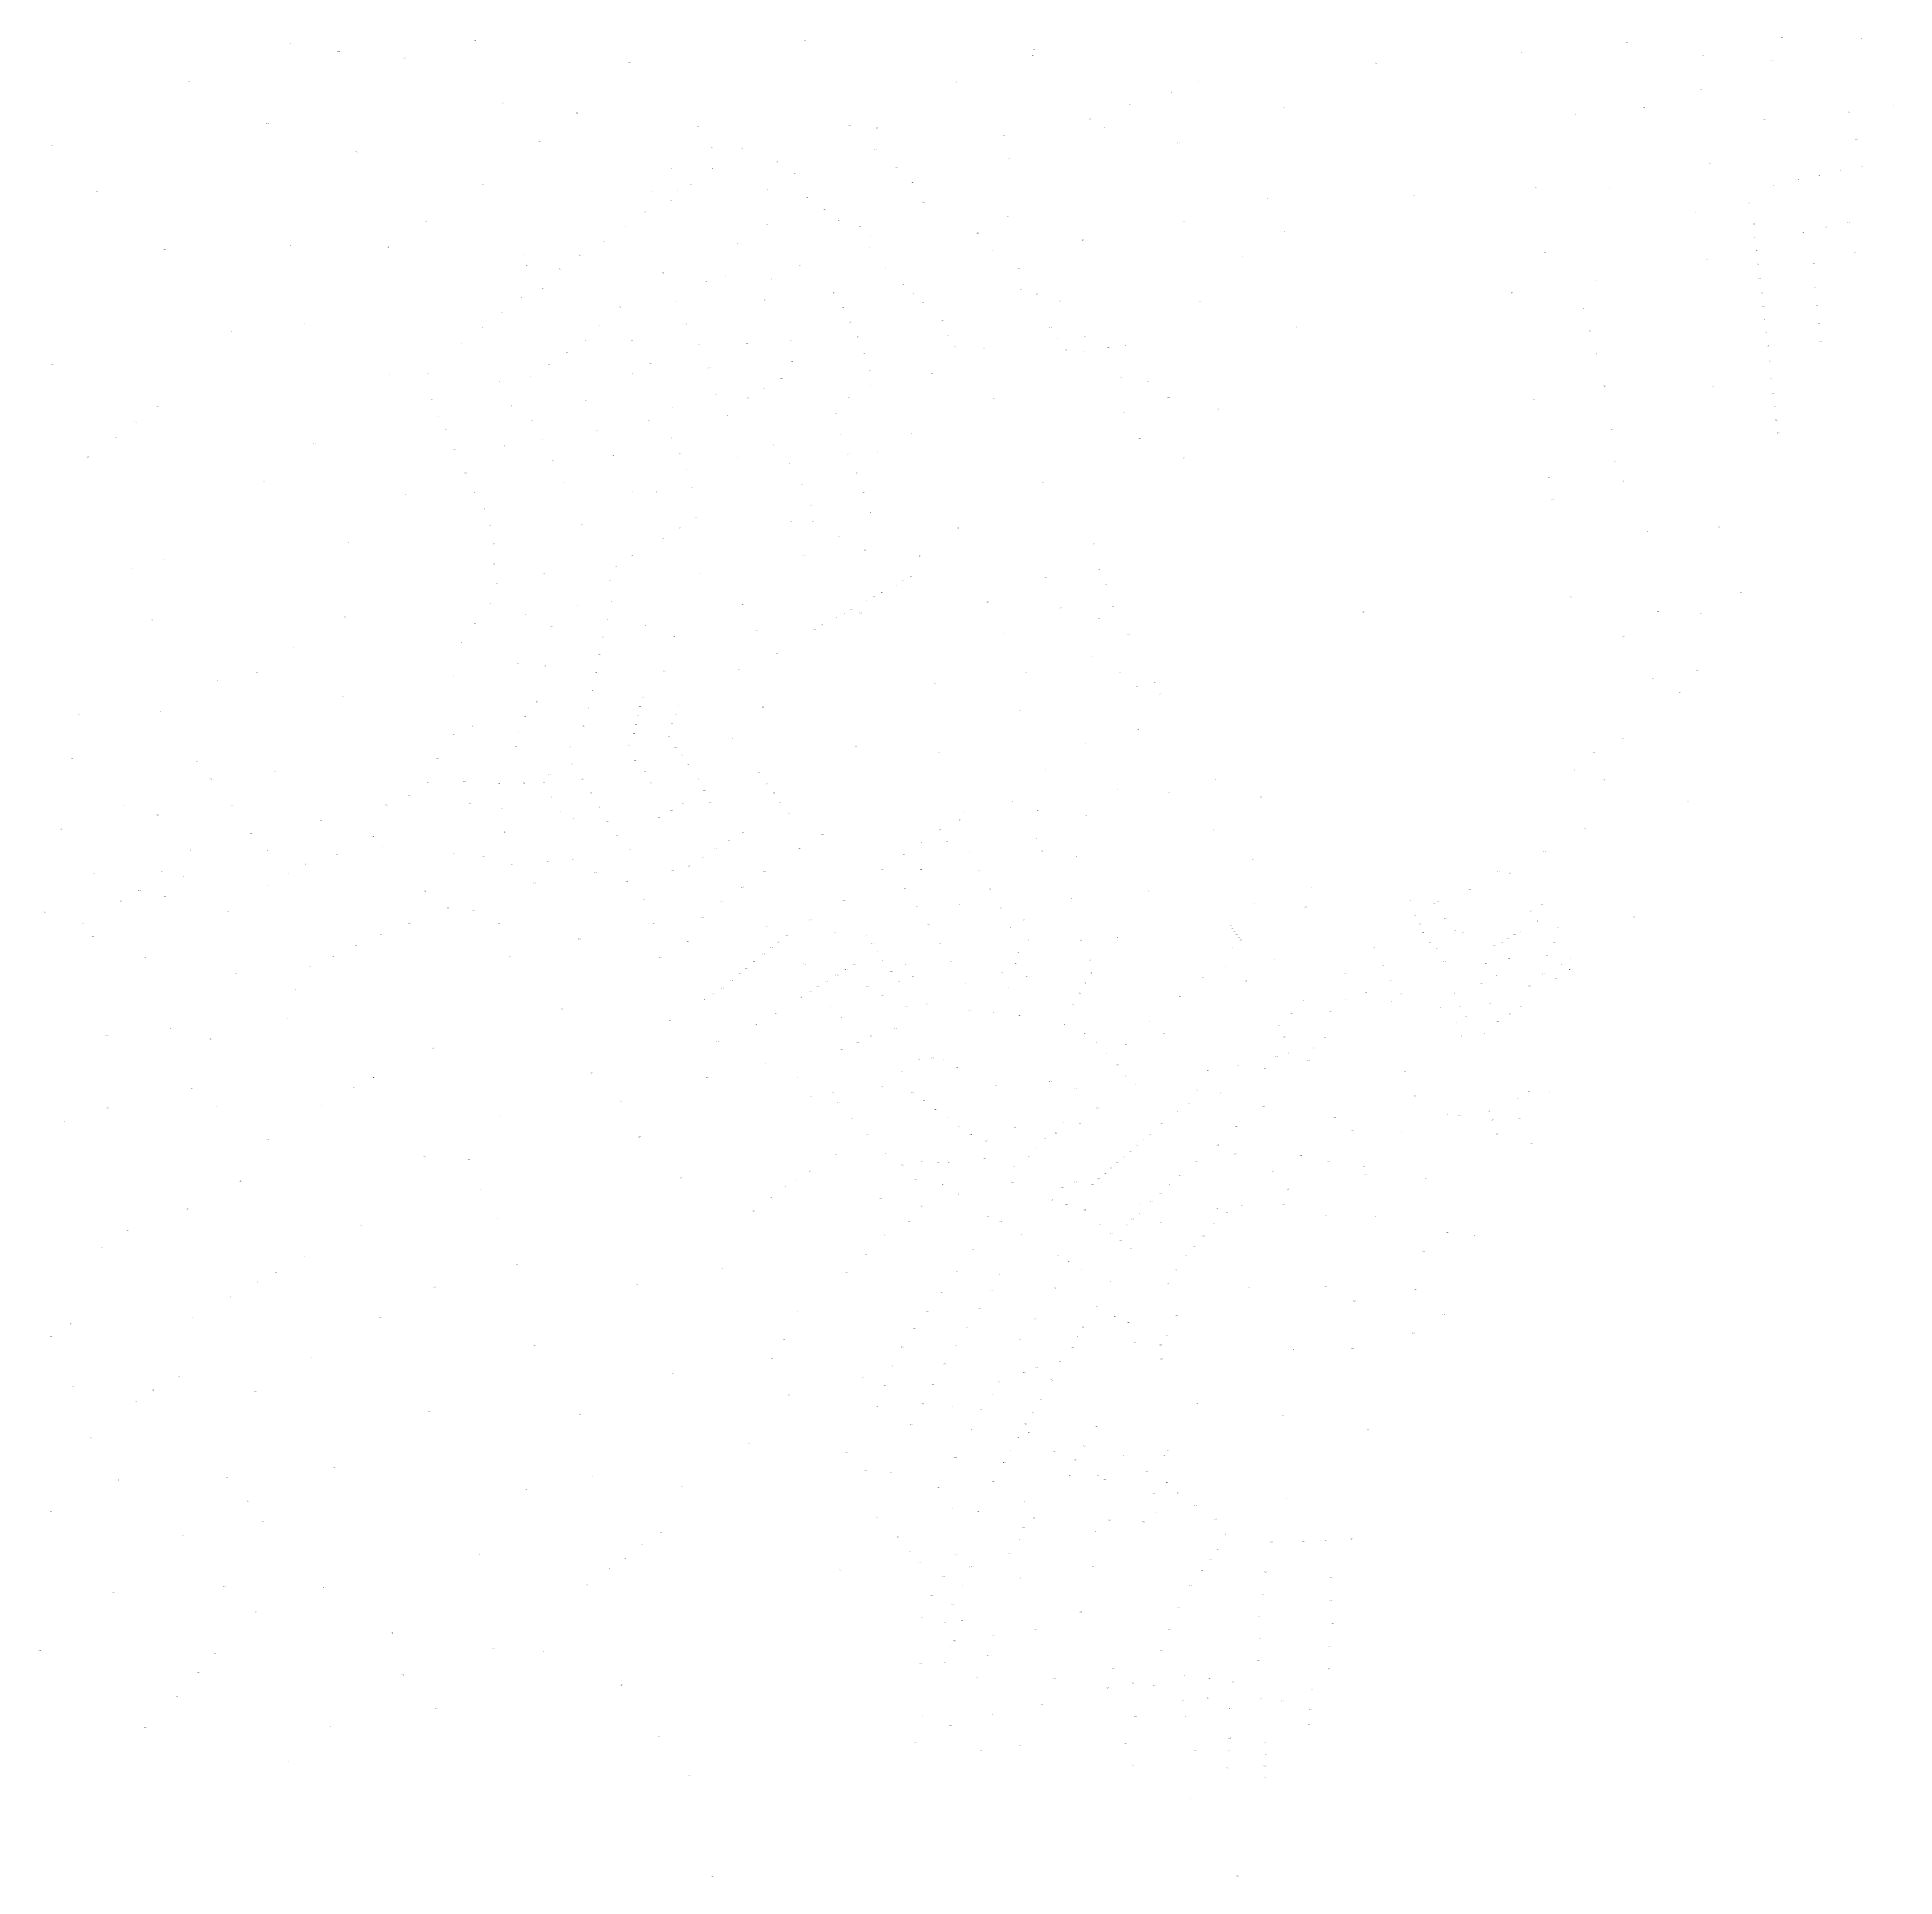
# Model space of a CAD drawing. Extents: x 212852 to 217021, y 173663 to 176722.
# Drawn here: x 214938 to 216470, y 173663 to 175179 of the extents above; entities that cross this region are included whole.
import ezdxf
from ezdxf.enums import TextEntityAlignment as Align

# ---------------------------------------------------------------- set-up
doc = ezdxf.new("R2010")
doc.units = 0
doc.header["$MEASUREMENT"] = 0
doc.layers.add('ADN', color=253, linetype='CONTINUOUS')

msp = doc.modelspace()

# ---------------------------------------------------------------- texts
at = {"layer": 'ADN'}
for s, p in [('580A', (216377, 175179)), ('588', (216442.9, 175178.3)), ('213B', (215147.1, 175174)), ('215/2B', (215186.7, 175167.6)), ('232H', (215299.7, 175176.6)), ('91T', (215571.3, 175176.4)), ('4078F', (215759.2, 175164)), ('4078E', (215760.4, 175169.3)), ('728A', (216162, 175166.4)), ('578A', (216249.2, 175174.7)), ('579B', (216311.9, 175164.1)), ('228A', (215241.5, 175162.1)), ('235H', (215426.9, 175158.4)), ('750C', (216042.3, 175158)), ('579A', (216369.2, 175159.7)), ('212', (215063.5, 175142.5)), ('33F', (215696.4, 175142.3)), ('2C', (215873.7, 175133.5)), ('4A', (215896.1, 175142.4)), ('596E', (216310.6, 175136.2)), ('232K', (215322.7, 175125)), ('237B', (215383.5, 175116.7)), ('4078B', (215839.2, 175124.2)), ('757B', (215966.7, 175120.8)), ('578B', (216263.6, 175121.2)), ('591N', (216433, 175117.6)), ('591K', (216469.4, 175122.9)), ('229/2A', (215128, 175108.1)), ('235K', (215483.2, 175105.5)), ('80M3', (215608.3, 175106.6)), ('80N3', (215631, 175104.3)), ('4078K', (215806.4, 175111.7)), ('4078H', (215818.5, 175104.5)), ('724B', (216206.2, 175115.2)), ('591M', (216362.6, 175111.6)), ('267E', (214950.8, 175089.9)), ('241B', (215352.8, 175093)), ('40G', (215495.1, 175088.4)), ('40L', (215519.9, 175087.6)), ('80G3', (215629.5, 175086.5)), ('4078N', (215735.4, 175097.9)), ('4078G', (215879.5, 175092)), ('591G', (216438.6, 175094.9)), ('231A', (215201.9, 175084.5)), ('40E', (215461.4, 175071)), ('40N', (215495.7, 175070.8)), ('80V3', (215548.9, 175076.2)), ('80H3', (215647, 175071.6)), ('33G', (215740.1, 175078.7)), ('661A', (216317.8, 175074.8)), ('658M', (216443.4, 175072.6)), ('242B', (215306.1, 175057.9)), ('40P', (215477.6, 175057.7)), ('80T3', (215563.1, 175066.9)), ('4078L', (215660.2, 175059.5)), ('660F', (216371, 175056.9)), ('658R', (216390.5, 175062)), ('658P', (216408, 175065.4)), ('658N', (216425.7, 175069)), ('267F', (214987.6, 175051.5)), ('42D', (215444.9, 175051.5)), ('40K', (215461.1, 175044.3)), ('40R', (215466.3, 175052.8)), ('80D3', (215540.5, 175053.5)), ('80S3', (215573.7, 175047)), ('80W3', (215669.5, 175043.4)), ('8G', (215952.8, 175046.5)), ('752A', (216073.3, 175048.8)), ('725C', (216144.7, 175048.3)), ('725B', (216174.1, 175055)), ('724A', (216235.2, 175054.7)), ('663L', (216350.3, 175042.4)), ('245A', (215258.9, 175027.1)), ('42F', (215440, 175035)), ('79M', (215540.2, 175024.7)), ('80R3', (215587.6, 175037.2)), ('80P3', (215599.4, 175028.2)), ('81C2', (215698, 175028.5)), ('32T2', (215739.1, 175031.2)), ('31C', (215883.8, 175027.3)), ('662', (216306.4, 175034.4)), ('663D', (216354, 175025.1)), ('658W', (216432, 175026.3)), ('44K2', (215405.2, 175011)), ('42E', (215423.4, 175023.4)), ('81H2', (215616.8, 175023.1)), ('81F2', (215625, 175015)), ('81B2', (215714, 175017.7)), ('32B3', (215800.6, 175011.9)), ('8H', (215966.8, 175018.9)), ('663E', (216355.2, 175014.2)), ('658Y', (216394.6, 175018.1)), ('658X', (216414, 175022.6)), ('230A', (215043.6, 175004.4)), ('247', (215147.3, 175007.3)), ('246D', (215227.7, 175006.3)), ('244B', (215339.9, 174999.8)), ('44L2', (215385.9, 174999.6)), ('79N', (215515.6, 175009.1)), ('81G2', (215623.7, 175006)), ('32V2', (215726.6, 175003.5)), ('9K', (215932.6, 174998.6)), ('723A', (216181.9, 175001.9)), ('663A', (216315.5, 174996.2)), ('663F', (216356.4, 175003.3)), ('658F', (216437.4, 175001.4)), ('44H2', (215341.8, 174990.9)), ('44M2', (215369.6, 174988.2)), ('76F2', (215454.3, 174984.7)), ('79L', (215506.3, 174982.3)), ('79R', (215544, 174979.9)), ('79S', (215567.3, 174991)), ('79T', (215587.7, 174987.4)), ('77R3', (215637.5, 174989.6)), ('32S2', (215747.4, 174988.7)), ('720B', (216223.5, 174978.6)), ('663G', (216357.5, 174992.3)), ('664E2', (216359, 174980.4)), ('660D', (216403.4, 174992.7)), ('44D2', (215337.7, 174964.5)), ('44N2', (215355.5, 174972.1)), ('76R', (215490.1, 174977.6)), ('77D3', (215595.3, 174968.2)), ('77P2', (215652.7, 174975.4)), ('77R2', (215660.6, 174967.9)), ('32M2', (215749.3, 174971.3)), ('32E2', (215763.2, 174967.5)), ('720C', (216154.6, 174968.2)), ('664R', (216360.7, 174968.4)), ('664H', (216404.5, 174973.1)), ('44A2', (215321.8, 174952.4)), ('45Y', (215419.3, 174956.8)), ('76L2', (215465.2, 174961.3)), ('79P', (215538.2, 174962.6)), ('77E3', (215603, 174956.1)), ('77S2', (215668.3, 174960.7)), ('77T2', (215675.6, 174953.5)), ('32H3', (215781.7, 174961.7)), ('30/2L', (215897.5, 174961.2)), ('719A', (216213.7, 174955.5)), ('664S', (216361.9, 174957.4)), ('664K', (216406, 174958.2)), ('248B', (215098.7, 174936.4)), ('249B', (215158.4, 174942.9)), ('44B2', (215305.4, 174939.8)), ('45R', (215402.9, 174941.6)), ('76R2', (215473.5, 174942.8)), ('77C3', (215556.4, 174945.9)), ('77F3', (215608.6, 174944.4)), ('77V2', (215684.8, 174945.4)), ('77W2', (215689, 174932.8)), ('32C3', (215773.8, 174940)), ('13H', (215976.9, 174940.3)), ('716B', (216218.7, 174936.9)), ('664T', (216363.2, 174946.4)), ('664V', (216364.4, 174935.5)), ('664L', (216407.7, 174943.4)), ('44C2', (215287.9, 174926.4)), ('45K2', (215375.4, 174919.1)), ('45H2', (215390.4, 174928.9)), ('45B2', (215428.7, 174929.3)), ('76P2', (215483.9, 174926.1)), ('78B', (215523.6, 174926.7)), ('77B3', (215560.5, 174929.1)), ('77G3', (215615.1, 174932)), ('77H3', (215620.6, 174918.6)), ('77X2', (215695.7, 174923.9)), ('77Y2', (215718.6, 174922.1)), ('32E3', (215780.2, 174930.7)), ('32F3', (215786.9, 174921.2)), ('1060A', (215802.4, 174919.8)), ('32G3', (215802.5, 174932.3)), ('30/2M', (215821.6, 174923.3)), ('30/2G', (215836.3, 174925)), ('715B', (216223.8, 174918)), ('664W', (216365.7, 174924.6)), ('664M', (216409.1, 174928.6)), ('266G', (214950.9, 174909.3)), ('147C', (215260.4, 174902.2)), ('45M', (215360.4, 174909.2)), ('45D2', (215429.2, 174902.1)), ('45C2', (215444.4, 174910.3)), ('76H2', (215492.6, 174906.5)), ('77A3', (215560.8, 174911.9)), ('77K3', (215624.7, 174904.7)), ('664X', (216367.1, 174912.2)), ('249C', (215228.8, 174901.1)), ('45K', (215319.5, 174895.4)), ('45L', (215345.1, 174899.9)), ('45E2', (215411.9, 174894.4)), ('75V', (215537.9, 174889.4)), ('77Z2', (215552.1, 174897.6)), ('77P3', (215625.2, 174891.6)), ('77F2', (215676.4, 174901.7)), ('30/2N', (215832.1, 174898.8)), ('30R', (215854.7, 174895.3)), ('712B', (216230.8, 174891.7)), ('664C', (216320.8, 174891.2)), ('664Y', (216368.7, 174898.1)), ('253A', (215037.5, 174874.8)), ('146F', (215263.9, 174880.7)), ('45H', (215329.7, 174875.1)), ('45F2', (215390.7, 174879.2)), ('75L', (215462.6, 174873.5)), ('75R', (215498.5, 174884.6)), ('75T', (215524.3, 174881.8)), ('77N3', (215608, 174882.1)), ('82K', (215727.1, 174881.4)), ('4070D', (215871.5, 174882.2)), ('4070C', (215911.8, 174872.7)), ('711C', (216172.6, 174880.3)), ('664Z', (216370.1, 174885.5)), ('664A2', (216371.3, 174874.6)), ('254A', (215019.4, 174861.9)), ('146M', (215269.6, 174866.5)), ('45G', (215346.7, 174863.2)), ('49K', (215443.2, 174863.3)), ('75S', (215507.8, 174867.2)), ('71K', (215597.1, 174869)), ('30H', (215834.3, 174869.8)), ('711B', (216236.8, 174856)), ('664B2', (216372.6, 174863.7)), ('255A', (215003.4, 174849.4)), ('148A', (215166.9, 174844.1)), ('146R', (215275, 174855.5)), ('45T', (215323.9, 174842.2)), ('45F', (215355.3, 174847.4)), ('45L2', (215400.2, 174854.7)), ('49L', (215461.8, 174848.8)), ('68C', (215545.8, 174843)), ('61Z', (215601.2, 174851.2)), ('82E', (215659.9, 174852.6)), ('30S', (215847.4, 174848.2)), ('30T', (215874.9, 174845.6)), ('664C2', (216373.9, 174852.8)), ('256B', (214980.5, 174833.2)), ('146V', (215282.6, 174839)), ('45Z', (215363.9, 174830.6)), ('49R', (215413.5, 174834.1)), ('49M', (215468.4, 174836.1)), ('71E', (215515.8, 174832.4)), ('61S', (215559.1, 174828)), ('61Y', (215607.4, 174835.5)), ('61M', (215630.7, 174838.1)), ('29G', (215883.7, 174832.2)), ('708D', (216239.2, 174829.4)), ('149A', (215125.8, 174813.4)), ('146H', (215291.7, 174820)), ('52P', (215371.7, 174812.1)), ('49N', (215473.3, 174822.5)), ('61T', (215569.2, 174810.7)), ('61X', (215614.4, 174820)), ('90S', (215768, 174812.2)), ('30F', (215842.9, 174824.7)), ('708E', (216185, 174816.1)), ('708F', (216246.4, 174813.4)), ('147D', (215242, 174801.9)), ('146D', (215299, 174803.7)), ('49G', (215429.5, 174804.4)), ('49H', (215449.5, 174804.2)), ('49P', (215478.4, 174808.2)), ('61W', (215619.9, 174803.8)), ('754C', (216163.1, 174796.7)), ('708G', (216188, 174797.8)), ('146S', (215307.7, 174790.2)), ('54P', (215481.9, 174783)), ('61T2', (215560.5, 174779.7)), ('61V', (215576.7, 174793.3)), ('61R', (215578, 174780.1)), ('61A2', (215625.8, 174787.5)), ('146P', (215312.4, 174776.5)), ('1070A', (215388, 174777.4)), ('54M', (215454.7, 174766.2)), ('54N', (215468.3, 174774.6)), ('61R2', (215600.2, 174767.3)), ('61G', (215697.9, 174774.6)), ('705A', (216265.7, 174771.5)), ('689B', (216325.3, 174775.3)), ('145B', (215194.8, 174762.4)), ('146B', (215314.6, 174761.3)), ('54K', (215429.1, 174752.1)), ('54L', (215442.1, 174758.4)), ('61S2', (215571, 174752)), ('61Z2', (215620.9, 174756.5)), ('61K', (215666, 174751.4)), ('91Y', (215809.7, 174761.4)), ('150D', (215017.2, 174740.9)), ('150C', (215043.8, 174748.3)), ('146L', (215315.3, 174744.8)), ('119W', (215357, 174737)), ('54H', (215415.9, 174743.1)), ('61V2', (215484.3, 174737.5)), ('61S3', (215659, 174734.4)), ('91B2', (215770, 174733.7)), ('91T', (215814.3, 174740.6)), ('146K', (215317, 174729)), ('54G', (215410.5, 174730.8)), ('61Y2', (215565.4, 174732.4)), ('61N3', (215634.9, 174721.3)), ('61P3', (215646.5, 174727.6)), ('61R3', (215652.8, 174731)), ('91W', (215819.7, 174727.8)), ('690L', (216343.5, 174721.6)), ('146T', (215311.9, 174712.3)), ('119V', (215340.7, 174703)), ('120A', (215383.8, 174711.2)), ('54F', (215411.9, 174714.1)), ('4077E', (215519.8, 174711.3)), ('61H3', (215603.6, 174704.2)), ('61K3', (215609.9, 174707.6)), ('61C3', (215617.5, 174704.5)), ('61L3', (215622.3, 174714.4)), ('61M3', (215628.6, 174717.8)), ('91C2', (215722, 174713.5)), ('91E2', (215783.1, 174708.5)), ('92R2', (215825.4, 174709.9)), ('449E2', (216032.5, 174705.3)), ('703K', (216203.3, 174717.6)), ('698A', (216275, 174705.8)), ('694Z', (216310.7, 174703.8)), ('141', (215033.2, 174698.7)), ('144', (215192.5, 174701.2)), ('123L', (215299.3, 174695.8)), ('119S', (215362.7, 174693.3)), ('54E', (215408.6, 174699.5)), ('4077A', (215440.6, 174694.1)), ('4077D', (215531.4, 174690.3)), ('61D3', (215573.2, 174687.7)), ('61E3', (215579.5, 174691.1)), ('61F3', (215585.7, 174694.5)), ('61G3', (215597.3, 174700.8)), ('91D2', (215734.7, 174687.7)), ('92E2', (215814, 174700)), ('703H', (216226.9, 174702)), ('143', (215149.1, 174675.8)), ('123K', (215288, 174680.3)), ('54D', (215405.3, 174684.8)), ('56A', (215463.6, 174684.9)), ('92T2', (215838.3, 174687)), ('703F', (216246.4, 174684.9)), ('109R', (215334.8, 174662.8)), ('119T', (215357.5, 174660.9)), ('54C', (215402.1, 174670.2)), ('58A', (215516.8, 174658.1)), ('57A', (215548.5, 174670.6)), ('92S2', (215808.7, 174668.9)), ('694C2', (216307.6, 174657)), ('140C', (215086.7, 174648.6)), ('142', (215119.4, 174655.2)), ('123G', (215281.7, 174652.5)), ('54B', (215399.4, 174655.5)), ('61W2', (215455.7, 174656.7)), ('92Z2', (215678.9, 174646.2)), ('92P2', (215753.2, 174655)), ('432Y', (215831.3, 174655.3)), ('432W', (215845.4, 174643.8)), ('432V', (215860.3, 174647)), ('993A', (216270.8, 174650.4)), ('124', (215190.4, 174635.5)), ('109P', (215350.5, 174631.2)), ('118R', (215392.5, 174626.2)), ('118D', (215396.3, 174640.7)), ('61C4', (215435.6, 174627.5)), ('61B4', (215437.4, 174635.1)), ('61A4', (215467, 174628.4)), ('61H4', (215537, 174626.9)), ('432T', (215864.7, 174637.7)), ('694V', (216293.2, 174638.9)), ('151D', (214973, 174620.6)), ('140B', (215039.8, 174623.3)), ('123H', (215297.4, 174611.3)), ('109N', (215340.6, 174619.2)), ('118L', (215388.8, 174611.4)), ('61E4', (215432.3, 174612.5)), ('61D4', (215433.9, 174620)), ('61Y3', (215462, 174612.9)), ('61Z3', (215465.3, 174620.8)), ('92L2', (215749.1, 174624.4)), ('125', (215212.1, 174608.6)), ('126A', (215282.3, 174604.2)), ('111K', (215335.6, 174605.5)), ('61F4', (215430.6, 174604.9)), ('61X3', (215459.3, 174602.6)), ('59C', (215512.2, 174601.2)), ('93N', (215803, 174596.8)), ('432X', (215846.1, 174608.5)), ('703G', (216246.2, 174600.8)), ('158S', (214967.1, 174584.5)), ('138P', (215069.7, 174581.8)), ('127D', (215268.6, 174584.5)), ('111G', (215333.5, 174594.4)), ('61N2', (215377.4, 174594)), ('61G4', (215425.9, 174595.4)), ('1059R', (215431.8, 174583.1)), ('61W3', (215464.5, 174593.7)), ('61V3', (215470.4, 174587.4)), ('92W2', (215613.5, 174594.7)), ('92Y2', (215682.2, 174589.4)), ('754D', (216222.2, 174589.7)), ('138N', (215081.5, 174567.6)), ('130E', (215134, 174573.8)), ('127C', (215290.6, 174565.7)), ('111V', (215360.9, 174571.1)), ('117E', (215380, 174580)), ('117D', (215388.3, 174567.7)), ('1059P', (215439.3, 174573.6)), ('61T3', (215475.3, 174579.8)), ('1059F', (215483, 174567.6)), ('1059E', (215533.8, 174572.9)), ('93M', (215770.2, 174575.6)), ('430P', (215910.1, 174567.7)), ('20L', (216205.9, 174575.1)), ('1027P', (216230.1, 174566.7)), ('128A', (215245.5, 174553.9)), ('127A', (215260.6, 174564.8)), ('107D', (215319.2, 174564.1)), ('109S', (215339.8, 174564.4)), ('111W', (215356.5, 174564.6)), ('111T', (215362.7, 174552.8)), ('111S', (215369.1, 174556.4)), ('117C', (215395, 174556.1)), ('1059N', (215444.8, 174564.3)), ('1059G', (215488.7, 174558.2)), ('1059D', (215540.4, 174563.5)), ('1059C', (215545.8, 174556)), ('94A', (215829.4, 174559.5)), ('430N', (215871.8, 174556.5)), ('436V', (215947.7, 174552.9)), ('158/2K', (215009.8, 174545.8)), ('161G', (215037.8, 174537.9)), ('138Y', (215098.6, 174545.5)), ('129D', (215196.4, 174545.4)), ('129G', (215226.3, 174546.1)), ('106F', (215295.1, 174547.2)), ('107C', (215322.2, 174543.3)), ('111R', (215369.3, 174541.1)), ('111P', (215375.7, 174544.8)), ('111M', (215381.2, 174535.1)), ('109T', (215401.8, 174544.5)), ('1059M', (215451.3, 174535.8)), ('1059L', (215461.7, 174541.7)), ('1059K', (215470.9, 174547.2)), ('1059H', (215493.9, 174548.4)), ('1059B', (215551.1, 174548.4)), ('1059A', (215557.8, 174538.9)), ('97Z', (215702.9, 174539.6)), ('93K', (215743, 174548.8)), ('93L', (215763.5, 174541.9)), ('95M', (215803.4, 174537.5)), ('1031R', (216300.1, 174549)), ('158V', (214958.5, 174526.5)), ('138W', (215115, 174522.9)), ('130G', (215172.6, 174533.4)), ('129E', (215215.3, 174520)), ('106Z', (215324.1, 174523.9)), ('111N', (215374.8, 174531.2)), ('109V', (215408.9, 174532.8)), ('116G', (215416.5, 174521.1)), ('100H3', (215520.2, 174523.7)), ('100D2', (215585.9, 174522.1)), ('97W', (215683.2, 174525.5)), ('97Y', (215699, 174533.8)), ('436W', (215908, 174525.7)), ('451G3', (216214.5, 174527.3)), ('162M', (215064.5, 174509.1)), ('138X', (215128, 174508.6)), ('134M', (215185.3, 174505.5)), ('129F', (215223.4, 174512.1)), ('106B', (215282, 174506.4)), ('106S', (215306.6, 174503.7)), ('118P', (215427, 174509.8)), ('61M2', (215497.7, 174510.1)), ('100E3', (215508.6, 174517)), ('100E2', (215566.8, 174510.3)), ('97H', (215653.1, 174505.2)), ('97D2', (215668.1, 174515)), ('97X', (215688.3, 174516)), ('97P', (215708, 174507.4)), ('95P', (215762.6, 174518.7)), ('95R', (215766.9, 174508.3)), ('451M2', (216181.3, 174508)), ('159Y', (214985.1, 174490)), ('162N', (215041.1, 174491.4)), ('136A', (215145.3, 174489.6)), ('135F', (215160, 174497.6)), ('106Y', (215329.5, 174497.5)), ('114D', (215359.2, 174499.4)), ('116F', (215380.1, 174501.2)), ('100Z2', (215399, 174490.6)), ('100S3', (215462.6, 174492)), ('61A3', (215475.9, 174496)), ('100G3', (215487, 174502.9)), ('100F2', (215537.8, 174491.6)), ('97E2', (215635.3, 174492.8)), ('97B2', (215667.3, 174493.1)), ('97F2', (215715.6, 174492.5)), ('95L', (215795.8, 174503.5)), ('437E', (215941.1, 174501.1)), ('451S2', (216143.3, 174491.5)), ('451N2', (216152.7, 174490.2)), ('159H2', (215022.8, 174475.9)), ('159F2', (215058.7, 174487)), ('137C', (215129.8, 174480.1)), ('106M', (215258.1, 174475.3)), ('100R', (215348.3, 174482)), ('100S2', (215424.4, 174483.2)), ('100G2', (215519.9, 174478.7)), ('97A2', (215654.1, 174477.2)), ('97R', (215724.3, 174477)), ('419A', (215854.3, 174475.2)), ('438G', (215989.3, 174477.9)), ('451L3', (216119.7, 174476.4)), ('159Z', (214944.8, 174458)), ('159E2', (215007.9, 174467.1)), ('159G2', (215043.8, 174470.8)), ('165H', (215095.5, 174458.4)), ('106N', (215277.1, 174461.2)), ('106V', (215298.3, 174459.3)), ('100R2', (215438.3, 174468.1)), ('100H2', (215502.3, 174466.2)), ('4076W', (215603.7, 174467.2)), ('97C2', (215664, 174462.8)), ('96S', (215698.8, 174464)), ('96E', (215733.2, 174461.3)), ('95G', (215791.4, 174469)), ('431E', (215942, 174464.7)), ('438K', (215984.4, 174462)), ('451H2', (216071.3, 174467.6)), ('455K', (216090.7, 174465.1)), ('455P', (216093.6, 174466.7)), ('451F3', (216170.7, 174458.8)), ('451K3', (216179.2, 174463.7)), ('159T', (214976.7, 174448.6)), ('250G', (215245.4, 174449)), ('100B3', (215319.1, 174448.7)), ('100N2', (215446.7, 174448.7)), ('100K2', (215486.9, 174453.7)), ('4076L2', (215540.3, 174446.3)), ('4076V', (215575.7, 174451.4)), ('97G2', (215673.4, 174447.5)), ('96Y', (215740.9, 174445.1)), ('96X', (215751.9, 174451.5)), ('429L', (215922.4, 174446.8)), ('429M', (215923.9, 174444.3)), ('450T', (216075, 174455)), ('450Y', (216078.2, 174448.2)), ('450V', (216099.5, 174452.5)), ('455L', (216107.8, 174442.8)), ('451V2', (216168.8, 174446.6)), ('451E3', (216175.6, 174450.6)), ('457C', (216192.7, 174445.2)), ('1027N', (216254.6, 174453.9)), ('168M', (214984.5, 174437.6)), ('249D', (215201.4, 174430.3)), ('250F', (215221.6, 174439.3)), ('100C3', (215385.6, 174435.7)), ('100M2', (215474.9, 174433.8)), ('4076R', (215544.1, 174428.8)), ('4076S', (215549.5, 174433.3)), ('4076T', (215556.4, 174438.4)), ('4076N2', (215596.9, 174441.1)), ('4076X', (215622.1, 174438.9)), ('4076Y', (215626.8, 174431.5)), ('96P2', (215682.9, 174432.3)), ('96G', (215756.5, 174434.9)), ('412G', (215799.5, 174434.9)), ('418', (215829.2, 174437.2)), ('428M', (215923.2, 174428.9)), ('429N', (215925.7, 174441.9)), ('429P', (215927.5, 174439.4)), ('429R', (215929.3, 174437.1)), ('429S', (215931.2, 174434.8)), ('372K', (216040.8, 174428.8)), ('454M', (216081.1, 174441.2)), ('454N', (216086.9, 174432.6)), ('454L', (216093, 174428)), ('451R2', (216114.1, 174441.3)), ('451K2', (216139.9, 174430.6)), ('451D3', (216146.1, 174433.1)), ('451B3', (216151.2, 174436.2)), ('451Z2', (216156.3, 174439.2)), ('451X2', (216161.4, 174442.2)), ('457D', (216189.6, 174432.8)), ('163G', (215027.6, 174420.6)), ('249B', (215163.2, 174413.1)), ('249C', (215183, 174421.5)), ('100A3', (215328, 174420.8)), ('100P2', (215452, 174420.4)), ('4076N', (215529.7, 174417)), ('4076P', (215537.5, 174423.4)), ('4076K2', (215571.2, 174415)), ('4076B2', (215612.4, 174414.8)), ('4076Z', (215630.6, 174425.4)), ('4076A2', (215635.2, 174417.9)), ('96T', (215655, 174414.8)), ('96N2', (215692.1, 174417.1)), ('96L2', (215745.3, 174415.6)), ('96H', (215747.3, 174424.3)), ('412L', (215806.8, 174418.3)), ('428K', (215917.9, 174413.2)), ('429V', (215958.2, 174419.1)), ('371S', (216048, 174413.9)), ('471M', (216099, 174417.3)), ('451H3', (216133, 174415.4)), ('451C3', (216152.2, 174419.8)), ('463A', (216183.1, 174421.9)), ('458E', (216195.1, 174414.6)), ('458F', (216202.9, 174420.1)), ('245L', (215102.9, 174407.1)), ('4076K', (215511.3, 174401.5)), ('4076L', (215517.8, 174407)), ('4076M', (215523.1, 174411.6)), ('4076E2', (215589.4, 174400.7)), ('4076D2', (215597.9, 174406)), ('4076C2', (215605.2, 174410.4)), ('292V2', (215622.9, 174396.7)), ('292W2', (215642.7, 174408.9)), ('292G2', (215649.3, 174400.7)), ('96K2', (215660.5, 174404.6)), ('96P', (215704, 174398.6)), ('96A2', (215734.4, 174408.3)), ('96B2', (215749.8, 174397)), ('96Z', (215754.6, 174404.6)), ('411H', (215802.7, 174399.5)), ('411M', (215807.4, 174407.8)), ('424G', (215899.5, 174403.6)), ('428F', (215935.3, 174401.1)), ('369S', (216017.4, 174407.2)), ('371T', (216054.3, 174401.8)), ('471N', (216129.6, 174398.8)), ('473P', (216142.3, 174405.6)), ('466M', (216169, 174397)), ('461D', (216180.3, 174406.9)), ('460D', (216190.9, 174403.3)), ('458D', (216202.2, 174410.8)), ('245G', (215151, 174394)), ('4076F', (215489.2, 174385.7)), ('4076G', (215496.3, 174390.5)), ('4076H', (215503.4, 174395.3)), ('4076H2', (215568.9, 174387.8)), ('4076G2', (215576.1, 174392.7)), ('4076F2', (215582.1, 174396.3)), ('292F2', (215635.8, 174389.1)), ('96F2', (215672.3, 174382.1)), ('96C2', (215739.1, 174395.9)), ('410K', (215793.1, 174381.7)), ('411C', (215798.2, 174391.3)), ('423P', (215880.6, 174388.4)), ('378N2', (215982.3, 174384.6)), ('378S2', (216017.2, 174385.4)), ('369T', (216034.2, 174391.4)), ('370G', (216054.9, 174384.2)), ('370D', (216063.2, 174390.5)), ('473L', (216106.6, 174391.3)), ('475P', (216136.5, 174382.3)), ('245F', (215144.6, 174370.1)), ('100T', (215371.4, 174378.1)), ('4076E', (215460.1, 174368.8)), ('4076B', (215547.3, 174374.5)), ('292B3', (215593, 174380.1)), ('292A3', (215601.7, 174371.2)), ('292C3', (215655, 174380.1)), ('96M2', (215707, 174376.6)), ('96N', (215727.4, 174375)), ('96M', (215748.5, 174372.6)), ('415C', (215855.2, 174368)), ('376V', (215972.8, 174374.1)), ('378R2', (216004.7, 174376.2)), ('473K', (216095.9, 174379.1)), ('474D2', (216108.5, 174366.9)), ('473M', (216111.1, 174380.3)), ('475R', (216116.6, 174372.1)), ('474B2', (216142.6, 174367.5)), ('475L', (216152.7, 174373.8)), ('475K', (216161.7, 174379.6)), ('257G', (214995.4, 174356)), ('245K', (215048.6, 174361.9)), ('244B', (215081.2, 174353.2)), ('4076D', (215499.3, 174351.1)), ('4076C', (215531.6, 174365.1)), ('292F3', (215626.1, 174355.8)), ('292D3', (215645.8, 174362.1)), ('410F', (215785.1, 174365.3)), ('409H', (215802.3, 174358)), ('409K', (215811.8, 174350.6)), ('415D', (215868, 174358)), ('376G2', (215962, 174364.6)), ('376H2', (215967.1, 174354.9)), ('378P2', (216000.3, 174354.3)), ('474X', (216113.4, 174355.8)), ('474E2', (216132.1, 174358)), ('251A', (215264.8, 174345.9)), ('4076M2', (215576.3, 174349.6)), ('292E3', (215602, 174344.7)), ('292Z2', (215615.2, 174350.2)), ('396L', (215665.9, 174336.2)), ('396K', (215676.6, 174337.6)), ('396H', (215686.5, 174336.5)), ('409L', (215821.1, 174341.6)), ('413E', (215836, 174349)), ('381W', (215960.4, 174338.7)), ('381V', (215970.3, 174341.8)), ('376F2', (215986.9, 174335.5)), ('379P', (215990.7, 174345.9)), ('474Y', (216120.7, 174349.6)), ('252B', (215215.6, 174321.6)), ('287C', (215395.4, 174325.2)), ('295D2', (215490.8, 174321.6)), ('4076A', (215538.1, 174333.1)), ('297C', (215565.7, 174321.8)), ('395N', (215651.1, 174326.5)), ('396G', (215696.8, 174329.6)), ('409M', (215829, 174331.9)), ('407R', (215836.4, 174322.8)), ('386B', (215903.3, 174327.5)), ('380H', (215928.5, 174331.9)), ('382P', (215950.8, 174328.9)), ('363A', (216066.3, 174326.7)), ('257F', (215066, 174312.4)), ('253B', (215199.5, 174312.8)), ('295B2', (215576, 174305.8)), ('295C2', (215594.9, 174308.7)), ('395M', (215634.7, 174314)), ('395G2', (215659.8, 174309.4)), ('399G', (215729.2, 174315.1)), ('402H', (215773.8, 174318.1)), ('402G', (215794.8, 174312.2)), ('407S', (215844, 174315.7)), ('387C', (215895.4, 174311.2)), ('384H', (215914.2, 174308.8)), ('364E', (216074.3, 174306.4)), ('486P', (216168.4, 174310.1)), ('485R', (216185.5, 174309.9)), ('257B', (214996.5, 174296.5)), ('257K', (215086.9, 174297.2)), ('254D', (215173.9, 174298.6)), ('284B', (215419.6, 174301.5)), ('395C2', (215599, 174301.1)), ('395H2', (215669.3, 174302.4)), ('395R', (215679, 174295.4)), ('406M', (215812.8, 174296.4)), ('387E', (215878.3, 174293.5)), ('387D', (215888.5, 174300)), ('382S', (215949.7, 174297.7)), ('345W', (216101.6, 174291.3)), ('353K', (216111.2, 174290.3)), ('490S', (216136.2, 174293.9)), ('486R', (216159.4, 174304.1)), ('257H', (214960.9, 174285.3)), ('282F', (215319.8, 174289.1)), ('395C', (215610.5, 174288)), ('395D', (215623, 174274.1)), ('395S', (215688.7, 174288.3)), ('395T', (215698.6, 174281.4)), ('395E2', (215708.3, 174274.6)), ('398/2', (215744.5, 174280.4)), ('393V', (215778.6, 174275.8)), ('393Y', (215785.7, 174284)), ('406L', (215798.4, 174283.8)), ('392V2', (215855.7, 174274.8)), ('392W2', (215866.1, 174283.4)), ('384G', (215927.2, 174281)), ('356E', (216008.3, 174288.5)), ('358F', (216023, 174277.9)), ('345P', (216062.8, 174276.5)), ('490W', (216138.4, 174286.5)), ('490D2', (216141.8, 174274.9)), ('490B2', (216160.7, 174287.7)), ('254E', (215128.5, 174270.4)), ('295E2', (215435.3, 174272.4)), ('395H', (215637.6, 174258.6)), ('395X', (215721.2, 174269.3)), ('393T', (215762.3, 174263.7)), ('393P', (215769.3, 174271.1)), ('392S2', (215839.9, 174260.8)), ('392E2', (215845.1, 174265.4)), ('392W', (215850.5, 174270)), ('388N', (215911.8, 174266)), ('492C2', (216171, 174267.2)), ('282D', (215258, 174256.9)), ('280A', (215294.4, 174253.9)), ('302A', (215575.1, 174244.5)), ('303', (215597, 174257.9)), ('395F2', (215651.8, 174249.5)), ('395K', (215668.4, 174252.4)), ('395A2', (215681.4, 174251.7)), ('395B2', (215690.3, 174251.3)), ('393/3C', (215719.9, 174254.7)), ('393W', (215743.4, 174248)), ('393X', (215755.9, 174256.3)), ('392T', (215824.1, 174247)), ('392R2', (215829.2, 174251.4)), ('392V', (215834.5, 174256)), ('389P', (215894.4, 174252.3)), ('388P', (215926.5, 174258.4)), ('340T', (215957.9, 174244.3)), ('356/2L', (215980.5, 174257.3)), ('356/2C', (216003.3, 174252.4)), ('343N', (216032.2, 174248)), ('262B', (215106.3, 174236.3)), ('278A', (215303.5, 174229.4)), ('297B', (215469.4, 174238.6)), ('301', (215555.5, 174231.2)), ('302B', (215564.3, 174237.3)), ('394B', (215662.5, 174237.2)), ('394K', (215674.2, 174236.5)), ('394L', (215685.4, 174233.4)), ('393/2A', (215742.7, 174235)), ('392M2', (215783.9, 174230.8)), ('392D2', (215794.7, 174235.4)), ('392F2', (215808.4, 174233.1)), ('392G2', (215813.7, 174237.8)), ('392H2', (215819.1, 174242.5)), ('391N', (215872.7, 174233.4)), ('389R', (215880.7, 174241)), ('356/2H', (215970, 174229.7)), ('343M', (216033.5, 174241.6)), ('345V', (216083.2, 174238.4)), ('261C', (215062.2, 174213.1)), ('300', (215543.8, 174222.4)), ('394W', (215634.1, 174221.7)), ('394R', (215668.1, 174215.6)), ('394H', (215698.7, 174225.6)), ('392X2', (215775.1, 174220.5)), ('392B2', (215787.2, 174217)), ('391P', (215849, 174217.5)), ('391L2', (215857.2, 174219.2)), ('391K2', (215864.9, 174226.2)), ('329H', (215911.3, 174213.8)), ('332C', (215932.1, 174216)), ('340K', (215966.1, 174217.1)), ('271B', (215205.5, 174199.3)), ('277A', (215318.8, 174205.3)), ('299A', (215529.1, 174211.4)), ('394V', (215657.7, 174202.6)), ('314B2', (215722.4, 174207.2)), ('314A2', (215732.8, 174202.9)), ('392K2', (215802.3, 174212.2)), ('391G2', (215814.8, 174200.1)), ('391D2', (215836.9, 174199.9)), ('391N2', (215841.7, 174204.9)), ('391T', (215847.1, 174209.6)), ('391M2', (215864.8, 174202.3)), ('319V2', (215908.4, 174200.8)), ('332D', (215919.2, 174210.1)), ('340S', (216000.7, 174207.5)), ('341H', (216042.3, 174206.7)), ('260F', (215012.9, 174195.2)), ('394T', (215637.8, 174191.7)), ('314T2', (215750.2, 174192.1)), ('391H2', (215824.1, 174193.1)), ('391F2', (215831.9, 174187.2)), ('319S2', (215892.4, 174182.5)), ('319T2', (215900.3, 174190.8)), ('760M4', (216100.9, 174193.6)), ('760Y2', (216123.5, 174191)), ('760A3', (216124.8, 174184.7)), ('260E', (214991.8, 174181.4)), ('264F', (215157.9, 174173.7)), ('274A', (215334, 174167.4)), ('304A', (215621.8, 174175.7)), ('314P', (215710.2, 174179.6)), ('314E2', (215739.7, 174169.6)), ('314W2', (215779.3, 174174.7)), ('314N2', (215788.6, 174169.7)), ('391E2', (215840.6, 174180.6)), ('319H2', (215886.1, 174174.9)), ('760Z2', (216081.7, 174177.9)), ('264H', (215120.6, 174153)), ('264G', (215135, 174160.9)), ('298', (215503.5, 174163.9)), ('304D', (215605.7, 174161)), ('314H2', (215696.6, 174161.6)), ('314F2', (215733.1, 174159)), ('314V2', (215800.3, 174163)), ('317N', (215823.3, 174153.5)), ('318P', (215871.2, 174151.9)), ('319X2', (215877.1, 174162.8)), ('266E', (215098.3, 174140.6)), ('272A', (215266.1, 174148.9)), ('296', (215432.9, 174151)), ('304C', (215591.5, 174144.2)), ('313D2', (215683.9, 174144.4)), ('314G2', (215725, 174146.2)), ('314L2', (215771.1, 174137.7)), ('314M2', (215777.9, 174147.9)), ('324E', (215937.8, 174148.4)), ('340X', (216000.9, 174149.4)), ('760Y3', (216024.3, 174137.2)), ('760G4', (216074.8, 174146.8)), ('266D', (215066.2, 174123.4)), ('269A', (215221.3, 174123.6)), ('305E', (215564.7, 174128.9)), ('313B2', (215672.2, 174128.7)), ('313Z', (215715.4, 174130.9)), ('314X', (215761.8, 174122.5)), ('317R', (215812.2, 174132.3)), ('317P', (215827, 174124.3)), ('1065A', (215877.7, 174125.4)), ('760H4', (216098.3, 174126.4)), ('186K', (214949.8, 174108.1)), ('241C', (214966.4, 174118.3)), ('305F', (215554.6, 174105.7)), ('313A2', (215662, 174114.5)), ('313Y', (215705.6, 174115.7)), ('314Y', (215749, 174105.6)), ('316S', (215796.5, 174108.2)), ('316T', (215801.1, 174115.9)), ('765M5', (215838.1, 174119.8)), ('765C5', (215869.8, 174109)), ('760K4', (216073.3, 174110.9)), ('268C', (215164.6, 174091)), ('1019', (215348.6, 174100.4)), ('312H3', (215651.8, 174099.3)), ('313X', (215696.1, 174100.7)), ('316R', (215792.2, 174098.9)), ('765Y4', (215842.9, 174102.9)), ('765P5', (215864.7, 174101.1)), ('338A', (215974.1, 174097.4)), ('760A4', (216023.3, 174098.2)), ('186F', (214939.1, 174085.2)), ('236D', (215055.8, 174075.3)), ('306', (215462.4, 174077.6)), ('305G', (215544.3, 174089.8)), ('312G3', (215643.5, 174083.7)), ('312K3', (215686.5, 174085.4)), ('313F2', (215752.4, 174078.4)), ('313E2', (215762.7, 174082.2)), ('316P', (215781.9, 174087.2)), ('765V3', (215865.8, 174089.4)), ('233', (214968, 174066.9)), ('236E', (215033.9, 174064)), ('268B', (215118.4, 174062.6)), ('305H', (215558.3, 174059.8)), ('313W', (215618.9, 174074.1)), ('312Z3', (215637.1, 174067.4)), ('312L3', (215677.6, 174068.6)), ('312D4', (215725, 174060.2)), ('312E4', (215731.1, 174070.5)), ('313G2', (215774.8, 174072.1)), ('236F', (215019.4, 174054.2)), ('1022D', (215262.2, 174046.3)), ('1018', (215385.9, 174044.2)), ('312Y3', (215630.7, 174050.2)), ('312M3', (215668.7, 174052.3)), ('312E2', (215693, 174050.3)), ('312G2', (215717.3, 174047.4)), ('312T2', (215759.5, 174045.6)), ('313H2', (215765.8, 174055.8)), ('765W3', (215894.6, 174052.5)), ('312Y2', (215659.1, 174035.4)), ('312N3', (215708.6, 174031.5)), ('312H4', (215753.4, 174035.8)), ('312K4', (215756.3, 174029.1)), ('765D4', (215812, 174033.9)), ('763', (215965.4, 174042.7)), ('760E4', (216035.5, 174031.6)), ('234', (214982.6, 174024.3)), ('310A', (215525.8, 174020.1)), ('312C4', (215741.7, 174014.3)), ('312F4', (215747.6, 174024.7)), ('765H5', (215776.6, 174013.5)), ('765E4', (215801.6, 174017.7)), ('765N4', (215870.7, 174014.2)), ('1023', (215183.3, 174000)), ('312D3', (215605.5, 174012.4)), ('312A4', (215695.6, 174008.5)), ('312B4', (215735.9, 174004)), ('765N5', (215794.3, 174006.1)), ('765T4', (215834.5, 174009.9)), ('765P4', (215867.5, 174010)), ('235', (215005.5, 173989.8)), ('1025A', (215095.6, 173991.9)), ('989', (215397.1, 173992.7)), ('987D', (215470, 173983.9)), ('312X3', (215621.7, 173997.5)), ('312X2', (215641.7, 173995.8)), ('312S3', (215681.4, 173983.6)), ('312P2', (215727.1, 173988.3)), ('765P3', (215790.2, 173993.3)), ('765E5', (215813.1, 173993.9)), ('765F5', (215818.7, 173990.2)), ('765V4', (215853.5, 173996.5)), ('765A5', (215869.7, 173987.6)), ('1027A', (215111.5, 173972.4)), ('997A', (215341.5, 173982.1)), ('766S2', (215752.4, 173971.7)), ('765B5', (215858.8, 173978.6)), ('765K4', (215878.8, 173979.1)), ('765L4', (215893.5, 173968.8)), ('739T2', (215969.2, 173974.2)), ('230', (214949.7, 173963.7)), ('1028A', (215124.1, 173955.7)), ('312V', (215631.3, 173959.1)), ('312L4', (215693.8, 173966.2)), ('312W3', (215714.4, 173963.7)), ('766T2', (215760.4, 173958.3)), ('765S4', (215822.6, 173956.8)), ('765B4', (215850.6, 173955)), ('765G5', (215860.7, 173963.1)), ('765M4', (215910.4, 173957.6)), ('1030A', (215058.1, 173943.8)), ('990', (215452.7, 173946.2)), ('312T', (215648.3, 173942.7)), ('766N2', (215748.1, 173940.8)), ('766M2', (215751.6, 173950.5)), ('765R4', (215811.2, 173947.2)), ('739K5', (215919.1, 173945.2)), ('739S4', (215955.9, 173938.5)), ('739T4', (215982.7, 173938.8)), ('739W4', (216000.7, 173940)), ('739X4', (216022.2, 173941)), ('1015B', (215302.7, 173928)), ('992', (215423.3, 173925.5)), ('991A', (215437, 173936.1)), ('312S', (215658, 173930.6)), ('312Z4', (215695.8, 173928)), ('766H2', (215740, 173929.6)), ('739L6', (215905.8, 173924.2)), ('739L5', (215912.2, 173932.5)), ('993', (215410.6, 173916.9)), ('312L', (215600.4, 173915.5)), ('312R', (215666, 173921.2)), ('312Y4', (215685.4, 173910.2)), ('312W4', (215708.2, 173918)), ('766R2', (215749.2, 173908.9)), ('766K2', (215808.5, 173918.6)), ('739M6', (215899, 173915.3)), ('739X3', (215951.2, 173913.8)), ('739T5', (216005, 173909.4)), ('1058A', (215001, 173897.4)), ('1032B', (215092.6, 173902.2)), ('1014B', (215174.8, 173901)), ('994', (215392.1, 173903.1)), ('312X4', (215675.9, 173894.7)), ('312V4', (215700.7, 173903)), ('739R3', (215889.4, 173902.7)), ('739W3', (215948.7, 173895.3)), ('1034B', (215118.5, 173880.8)), ('312A5', (215668.4, 173876.2)), ('312T4', (215693.3, 173887.1)), ('766P2', (215799, 173881)), ('739P3', (215879.2, 173884.9)), ('739V3', (215946.3, 173877.1)), ('739V5', (216004.8, 173890.4)), ('1011B', (215230.8, 173863.5)), ('312S4', (215686.5, 173872.4)), ('767V2', (215700.9, 173873.7)), ('767X2', (215726.9, 173861.7)), ('767K2', (215761.7, 173866.5)), ('739E5', (215871.7, 173866.6)), ('739W5', (216006.3, 173871.5)), ('1055A', (214940.5, 173849.4)), ('1036B', (215084.8, 173846.9)), ('1001B', (215314.5, 173850.3)), ('999C', (215356.3, 173848.6)), ('767/2', (215690.7, 173852.9)), ('767T2', (215694.6, 173856.9)), ('767W2', (215722.2, 173845.2)), ('739G6', (215865.4, 173848.9)), ('739D5', (215945.9, 173858.9)), ('739R5', (216003.9, 173852.4)), ('1039B', (215071.7, 173831.1)), ('312/2', (215666.9, 173838.5)), ('767S2', (215687.1, 173839.1)), ('739Z6', (215825.9, 173834.4)), ('739F5', (215945.3, 173840.7)), ('739N5', (216003.4, 173834)), ('1005A', (215240, 173828.9)), ('987E', (215420.1, 173820.6)), ('767Y2', (215713.8, 173826.6)), ('767N2', (215776.9, 173826.3)), ('739A7', (215821.2, 173818.3)), ('1066A', (215841.8, 173822.3)), ('1066B', (215859.7, 173820.4)), ('1066C', (215884.9, 173828.3)), ('739N7', (215905.2, 173826.1)), ('1066M', (215924.7, 173823.1)), ('739M7', (215990.2, 173817.1)), ('1042B', (215053.9, 173811.1)), ('1003A', (215267.7, 173801.5)), ('767R2', (215766.7, 173804.6)), ('1066D', (215882.7, 173808.1)), ('739K7', (215903.5, 173810.1)), ('1066N', (215922.4, 173801.5)), ('1066P', (215947, 173809.6)), ('1066R', (215964.9, 173807.5)), ('739L7', (215988.2, 173800.3)), ('1042C', (215027.6, 173785.9)), ('941', (215180.8, 173786.5)), ('1061C', (215668.5, 173795)), ('1061D', (215691.8, 173787.4)), ('769F', (215726.2, 173796.6)), ('4075D', (215844, 173794.7)), ('4075E', (215884.9, 173795)), ('739N8', (215986.7, 173788)), ('987C', (215451, 173778.2)), ('770Y', (215662.7, 173773.5)), ('1061B', (215748.3, 173770.7)), ('733Y', (215835.8, 173772.6)), ('1066S', (215921.7, 173777.1)), ('1066Z', (215951.2, 173773.6)), ('940', (215145.9, 173757.4)), ('770Z', (215716.5, 173767)), ('733N', (215842.4, 173754.5)), ('4075C', (215893.8, 173766.8)), ('1066T', (215920.8, 173766.7)), ('1066B2', (215950.7, 173753.9)), ('1066A2', (215951.3, 173763.6)), ('984A', (215476.2, 173746.2)), ('1066V', (215919.7, 173752.4)), ('1066C2', (215950.2, 173744.2)), ('4075B', (215889.4, 173727.4)), ('982L', (215495.4, 173662.8)), ('4074A', (215928.1, 173663.2))]:
    msp.add_text(s, height=0.5, dxfattribs=at).set_placement(p, align=Align.MIDDLE_CENTER)

doc.saveas('drawing.dxf')
